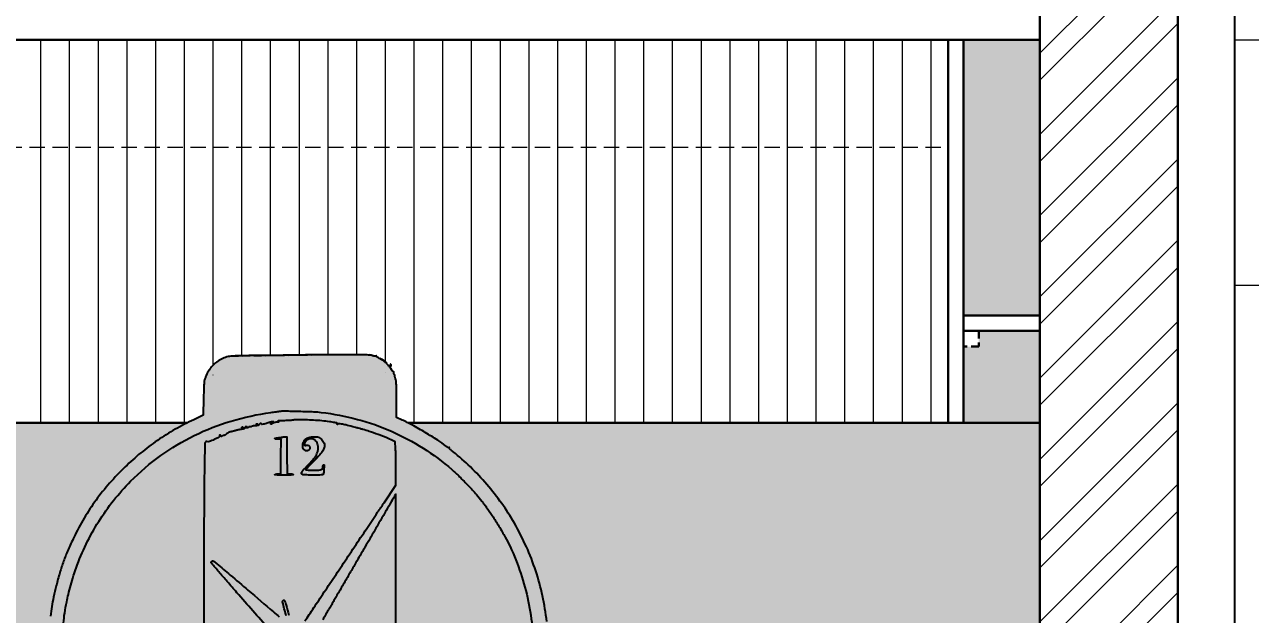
# Model space of a CAD drawing. Header units: millimetres. Extents: x 35877 to 3066687, y -650199 to -40525.
# Drawn here: x 147644.5 to 147724.6, y -178975.3 to -178936.7 of the extents above; entities that cross this region are included whole.
import ezdxf
from ezdxf import colors
from ezdxf.entities.mleader import LeaderData, LeaderLine
from ezdxf.math import Vec2, Vec3

# ---------------------------------------------------------------- set-up
doc = ezdxf.new("R2010")
doc.units = ezdxf.units.MM
doc.header["$MEASUREMENT"] = 0
doc.header["$PDMODE"] = 35
for name, pattern in [('00 . GROUND FLOOR$0$DASHED', [0.75, 0.5, -0.25]), ('DASHED', [0.75, 0.5, -0.25]), ('DASHEDX2', [1.5, 1, -0.5])]:
    doc.linetypes.add(name, pattern=pattern)
doc.layers.get('Defpoints').update_dxf_attribs({"color": 220})
doc.layers.add('AR HATCH-7', color=7, linetype='Continuous')
doc.layers.add('str coll', color=6, linetype='Continuous')
for name, color, linetype, lineweight in [('dim05', 1, 'Continuous', 13), ('el', 7, 'Continuous', 20), ('FURNITURE', 32, 'Continuous', 9), ('furniture dimensions', 1, 'DASHED', 0), ('wall', 7, 'Continuous', 30), ('XX~SLAB ( BEAM )~ ( DIM )', 7, 'Continuous', 9)]:
    doc.layers.add(name, color=color, linetype=linetype, lineweight=lineweight)
doc.styles.add('century g', font='GOTHIC.TTF')
doc.styles.get("Standard").update_dxf_attribs({"font": 'arial.ttf', "height": 6})
doc.dimstyles.new('Archana', dxfattribs={"dimtxt": 2, "dimasz": 0.75, "dimexe": 0.5, "dimexo": 0.5, "dimgap": 0, "dimtad": 0, "dimzin": 0, "dimdsep": 46, "dimlunit": 4, "dimtxsty": 'century g', "dimblk": 'OBLIQUE', "dimcen": 0, "dimdle": 1, "dimclrd": 256, "dimclre": 256, "dimclrt": 256, "dimadec": 0, "dimazin": 0, "dimtfac": 1, "dimtofl": 0, "dimtmove": 1, "dimatfit": 3, "dimfxl": 1, "dimfxlon": 1, "dimtolj": 1, "dimtzin": 0, "dimlwd": -1, "dimlwe": -1, "dimarcsym": 0})

# ---------------------------------------------------------------- blocks, each defined once
blk = doc.blocks.new('_Oblique')
at = {"layer": 'wall', "color": 0, "lineweight": -2}
blk.add_line((-0.5, -0.5), (0.5, 0.5), dxfattribs=at)
blk = doc.blocks.new('*D418')
at = {"layer": 'Defpoints', "color": 0, "linetype": 'Continuous', "lineweight": 0, "transparency": 16777216}
for p in [(147710.837, -178953.748), (147727.545, -178953.748), (147710.837, -178990.813)]:
    blk.add_point(p, dxfattribs=at)
at = {"layer": 'furniture dimensions', "color": 5, "linetype": 'Continuous', "transparency": 16777216}
for p, q in [((147727.545, -178952.748), (147727.545, -178968.336)), ((147723.545, -178953.748), (147728.045, -178953.748)), ((147727.545, -178991.813), (147727.545, -178976.225))]:
    blk.add_line(p, q, dxfattribs=at)
at = {"layer": 'furniture dimensions', "color": 5, "linetype": 'ByBlock', "transparency": 16777216}
blk.add_line((147723.545, -178990.813), (147728.045, -178990.813), dxfattribs=at)
at = {"layer": 'furniture dimensions', "color": 5, "linetype": 'Continuous', "transparency": 16777216, "xscale": 1.5, "yscale": 1.5, "zscale": 1.5}
for p, rotation in [((147727.545, -178953.748), 90), ((147727.545, -178990.813), 270)]:
    blk.add_blockref('_Oblique', p, dxfattribs=dict(at, rotation=rotation))
at = {"layer": 'furniture dimensions', "linetype": 'Continuous', "lineweight": 0, "transparency": 16777216, "insert": (147727.545, -178972.281), "char_height": 3, "attachment_point": 5, "rotation": 90, "style": 'century g'}
blk.add_mtext('\\A1;3\'-1"', dxfattribs=at)
blk = doc.blocks.new('*D419')
at = {"layer": 'Defpoints', "color": 0, "linetype": 'Continuous', "lineweight": 0, "transparency": 16777216}
for p in [(147710.837, -178937.748), (147727.545, -178937.748), (147710.837, -178953.748)]:
    blk.add_point(p, dxfattribs=at)
at = {"layer": 'furniture dimensions', "color": 5, "linetype": 'Continuous', "transparency": 16777216}
for p, q in [((147727.545, -178936.748), (147727.545, -178942.027)), ((147723.545, -178937.748), (147728.045, -178937.748)), ((147727.545, -178954.748), (147727.545, -178949.469))]:
    blk.add_line(p, q, dxfattribs=at)
at = {"layer": 'furniture dimensions', "color": 5, "linetype": 'ByBlock', "transparency": 16777216}
blk.add_line((147723.545, -178953.748), (147728.045, -178953.748), dxfattribs=at)
at = {"layer": 'furniture dimensions', "color": 5, "linetype": 'Continuous', "transparency": 16777216, "xscale": 1.5, "yscale": 1.5, "zscale": 1.5}
for p, rotation in [((147727.545, -178937.748), 90), ((147727.545, -178953.748), 270)]:
    blk.add_blockref('_Oblique', p, dxfattribs=dict(at, rotation=rotation))
at = {"layer": 'furniture dimensions', "linetype": 'Continuous', "lineweight": 0, "transparency": 16777216, "insert": (147727.545, -178945.748), "char_height": 3, "attachment_point": 5, "rotation": 90, "style": 'century g'}
blk.add_mtext('\\A1;1\'-4"', dxfattribs=at)
blk = doc.blocks.new('*D420')
at = {"layer": 'Defpoints', "color": 0, "linetype": 'Continuous', "lineweight": 0, "transparency": 16777216}
for p in [(147710.837, -178931.748), (147727.545, -178931.748), (147710.837, -178937.748)]:
    blk.add_point(p, dxfattribs=at)
at = {"layer": 'furniture dimensions', "color": 5, "linetype": 'Continuous', "transparency": 16777216}
for p, q in [((147727.545, -178930.748), (147727.545, -178933.135)), ((147723.545, -178931.748), (147728.045, -178931.748)), ((147727.545, -178938.748), (147727.545, -178936.361))]:
    blk.add_line(p, q, dxfattribs=at)
at = {"layer": 'furniture dimensions', "color": 5, "linetype": 'ByBlock', "transparency": 16777216}
blk.add_line((147723.545, -178937.748), (147728.045, -178937.748), dxfattribs=at)
at = {"layer": 'furniture dimensions', "color": 5, "linetype": 'Continuous', "transparency": 16777216, "xscale": 1.5, "yscale": 1.5, "zscale": 1.5}
for p, rotation in [((147727.545, -178931.748), 90), ((147727.545, -178937.748), 270)]:
    blk.add_blockref('_Oblique', p, dxfattribs=dict(at, rotation=rotation))
at = {"layer": 'furniture dimensions', "linetype": 'Continuous', "lineweight": 0, "transparency": 16777216, "insert": (147727.545, -178934.748), "char_height": 3, "attachment_point": 5, "rotation": 90, "style": 'century g'}
blk.add_mtext('\\A1;6"', dxfattribs=at)

msp = doc.modelspace()

# ---------------------------------------------------------------- hatches: boundary and pattern name
at = {"layer": 'AR HATCH-7', "lineweight": 0, "true_color": 0x939598, "transparency": 33554687}
h = msp.add_hatch(dxfattribs=at)
h.set_pattern_fill('ANSI32', color=252, scale=10)
h.set_pattern_definition([(45, (-200.2515, 1360.9796), (-2.65165043, 2.65165043), []), (45, (-198.4837, 1360.9796), (-2.65165043, 2.65165043), [])])
h.paths.add_polyline_path([(147719.837, -178931.748), (147710.837, -178931.748), (147710.837, -179055.748), (147719.837, -179055.748)])
at = {"layer": 'dim05', "lineweight": 0, "true_color": 0xd5d3c0, "transparency": 33554559}
h = msp.add_hatch(dxfattribs=at)
h.set_pattern_fill('ANSI31', color=254, scale=15, angle=45)
h.set_pattern_definition([(90, (-824.398, 1915.5983), (-1.875, 0), [])])
edge = h.paths.add_edge_path()
edge.add_line((147704.837, -178937.748), (147614.862, -178937.748))
edge.add_line((147614.862, -178937.748), (147614.862, -178962.748))
edge.add_line((147614.862, -178962.748), (147655.152, -178962.748))
edge.add_arc((147675.652, -179004.875), 46.85, 114.52898, 115.94927, ccw=False)
edge.add_line((147656.202, -178962.253), (147656.248, -178960.26))
edge.add_arc((147658.301, -178960.436), 2.06, 98.04327, 175.11248, ccw=False)
edge.add_line((147658.013, -178958.396), (147666.816, -178958.27))
edge.add_arc((147666.774, -178960.309), 2.039, 4.7833, 88.8227, ccw=False)
edge.add_line((147668.807, -178960.139), (147668.833, -178962.398))
edge.add_arc((147662.148, -178977.81), 16.799, 63.71132, 66.55032, ccw=False)
edge.add_line((147669.588, -178962.748), (147704.837, -178962.748))
edge.add_line((147704.837, -178962.748), (147704.837, -178937.748))
at = {"layer": 'FURNITURE', "lineweight": 0, "true_color": 0xf1e8df, "transparency": 33554505}
h = msp.add_hatch(color=254, dxfattribs=at)
h.dxf.hatch_style = 1
h.paths.add_polyline_path([(147710.837, -178937.748), (147705.837, -178937.748), (147705.837, -178955.748), (147710.837, -178955.748)])
h.paths.add_polyline_path([(147710.837, -178956.748), (147706.838, -178956.748), (147706.838, -178957.762), (147705.837, -178957.762), (147705.837, -178962.748), (147710.837, -178962.748)])
at = {"layer": 'FURNITURE', "lineweight": 0, "true_color": 0xc7c8ca, "transparency": 33554505}
h = msp.add_hatch(color=9, dxfattribs=at)
h.dxf.hatch_style = 1
h.paths.add_polyline_path([(147668.755, -178992.644), (147669.008, -178992.536, 0.01482), (147669.379, -178992.366, 0.005108), (147669.905, -178992.099, 0.005228), (147670.439, -178991.814, 0.010917), (147670.847, -178991.579, 0.039372), (147672.922, -178990.086, 0.03906), (147674.745, -178988.281, 0.038964), (147676.269, -178986.212, 0.038873), (147677.454, -178983.93, 0.012106), (147677.639, -178983.462, 0.004809), (147677.872, -178982.811, 0.004139), (147678.086, -178982.175, 0.026443), (147678.186, -178981.807, -0.001339), (147678.23, -178981.622, -0.000927), (147678.265, -178981.478, -0.001019), (147678.299, -178981.338, 0.013052), (147678.399, -178980.883, 0.005318), (147678.513, -178980.259, 0.005041), (147678.612, -178979.647, 0.019066), (147678.655, -178979.262, 0.006082), (147678.722, -178978.172, 0.013875), (147678.739, -178977.348, 0.015693), (147678.71, -178976.589, 0.010332), (147678.632, -178975.719, 0.02553), (147678.357, -178974.036, 0.026182), (147677.915, -178972.408, 0.026146), (147677.302, -178970.826, 0.024958), (147676.52, -178969.293, 0.02462), (147675.693, -178968.005, 0.022416), (147674.718, -178966.762, 0.022584), (147673.644, -178965.621, 0.026136), (147672.521, -178964.639, -0.013655), (147672.418, -178964.553, -0.02218), (147672.336, -178964.474, -0.025733), (147672.253, -178964.378, -0.051621), (147672.169, -178964.346, -0.032357), (147672.103, -178964.307, -0.021231), (147672.031, -178964.253, 0.027433), (147671.512, -178963.877, 0.008829), (147670.702, -178963.374, 0.009055), (147669.857, -178962.89, 0.020054), (147669.191, -178962.559), (147668.833, -178962.398), (147668.83, -178961.23, 0.002136), (147668.825, -178960.617, 0.009501), (147668.814, -178960.257, 0.015365), (147668.796, -178960.022, 0.059275), (147668.759, -178959.861, -0.037242), (147668.724, -178959.735, -0.033247), (147668.708, -178959.614, 0.027217), (147668.691, -178959.593, -0.258624), (147668.639, -178959.448, 0.236762), (147668.652, -178959.416, 0.122848), (147668.638, -178959.483, -0.099891), (147668.643, -178959.454, 0.014378), (147668.649, -178959.437, -0.05857), (147668.587, -178959.385, -0.031202), (147668.545, -178959.336, -0.018001), (147668.5, -178959.271, 0.011762), (147668.45, -178959.195, 0.008256), (147668.39, -178959.113, 0.008334), (147668.33, -178959.035, 0.019706), (147668.272, -178958.969, -0.058087), (147668.165, -178958.825, 0.403614), (147668.163, -178958.804, -0.440788), (147668.06, -178958.775, 0.119317), (147668.031, -178958.739, 0.012414), (147667.954, -178958.686, 0.014475), (147667.858, -178958.626, 0.015316), (147667.713, -178958.546, -0.051864), (147667.509, -178958.416, -1.03468), (147667.492, -178958.383, -0.209542), (147667.449, -178958.399, -0.0192), (147667.378, -178958.393, -0.020961), (147667.293, -178958.377, -0.016163), (147667.202, -178958.354, 0.053591), (147666.997, -178958.318, 0.011635), (147666.637, -178958.301, 0.00614), (147666.032, -178958.295, 0.000855), (147664.78, -178958.3, 0.00039), (147663.934, -178958.306, 0.000615), (147663.208, -178958.312, 0.000138), (147662.57, -178958.318, 0.03752), (147662.479, -178958.326, -0.00014), (147661.793, -178958.334, -0.0006), (147661.057, -178958.341, -0.00038), (147660.198, -178958.348, 0.001433), (147658.583, -178958.365, 0.020781), (147658.013, -178958.396, 0.056951), (147657.66, -178958.471, 0.048171), (147657.311, -178958.626, 0.039796), (147657.003, -178958.835, 0.047005), (147656.75, -178959.08, 0.045108), (147656.54, -178959.376, 0.032347), (147656.359, -178959.74, 0.034032), (147656.293, -178959.931, 0.041556), (147656.259, -178960.117, 0.017392), (147656.242, -178960.403, 0.001529), (147656.225, -178961.128), (147656.202, -178962.253), (147655.59, -178962.537, 0.020887), (147654.372, -178963.165, 0.020876), (147653.211, -178963.893, 0.020939), (147652.117, -178964.712, 0.021331), (147651.104, -178965.615, 0.020096), (147650.088, -178966.684, 0.022754), (147649.204, -178967.788, 0.022999), (147648.433, -178968.957, 0.02145), (147647.753, -178970.22, 0.010551), (147647.379, -178971.035, 0.015043), (147647.084, -178971.775, 0.015207), (147646.837, -178972.525, 0.011145), (147646.607, -178973.371, 0.006952), (147646.431, -178974.123, 0.013216), (147646.314, -178974.733, 0.012985), (147646.228, -178975.357, 0.006424), (147646.15, -178976.151, 0.026997), (147646.101, -178977.731, 0.025003), (147646.219, -178979.346, 0.024619), (147646.499, -178980.962, 0.024536), (147646.94, -178982.553, 0.044963), (147648.159, -178985.365, 0.046508), (147649.849, -178987.878, 0.046715), (147651.967, -178990.025, 0.046166), (147654.454, -178991.752, 0.004605), (147654.771, -178991.927, 0.007849), (147655.039, -178992.067, 0.006131), (147655.353, -178992.219, 0.001763), (147655.842, -178992.448), (147656.182, -178992.605), (147656.182, -178993.482, 0.002353), (147656.185, -178994.045, 0.021837), (147656.197, -178994.287, 0.041097), (147656.23, -178994.467, 0.02019), (147656.299, -178994.689, 0.014376), (147656.353, -178994.829, 0.011202), (147656.42, -178994.979, 0.011357), (147656.489, -178995.115, 0.026845), (147656.548, -178995.212, 0.038591), (147656.706, -178995.41, 0.025149), (147656.915, -178995.613, 0.025224), (147657.143, -178995.793, 0.040733), (147657.355, -178995.919, 0.051506), (147657.697, -178996.045, 0.038729), (147658.092, -178996.113, 0.016593), (147658.73, -178996.152, 0.001816), (147660.198, -178996.189, 0.00021), (147665.38, -178996.295, 0.007991), (147666.546, -178996.3, 0.038068), (147667.141, -178996.248, 0.076287), (147667.588, -178996.102, 0.045499), (147667.926, -178995.89, 0.050905), (147668.207, -178995.627, 0.049524), (147668.434, -178995.307, 0.039329), (147668.615, -178994.923, 0.030405), (147668.675, -178994.73, 0.036318), (147668.707, -178994.542, 0.017344), (147668.724, -178994.265, 0.002024), (147668.737, -178993.646)])
h = msp.add_hatch(color=9, dxfattribs=at)
h.dxf.hatch_style = 1
h.paths.add_polyline_path([(147675.199, -178986.038, 0.024562), (147675.99, -178984.677, 0.024699), (147676.642, -178983.247, 0.02416), (147677.162, -178981.73, 0.021373), (147677.557, -178980.106, 0.007235), (147677.649, -178979.61, 0.017687), (147677.698, -178979.241, 0.013731), (147677.727, -178978.82, 0.002948), (147677.753, -178978.088, 0.029259), (147677.699, -178976.217, 0.029647), (147677.428, -178974.38, 0.029591), (147676.939, -178972.577, 0.028515), (147676.237, -178970.823, 0.016536), (147675.926, -178970.213, 0.009357), (147675.511, -178969.493, 0.009363), (147675.072, -178968.794, 0.017397), (147674.686, -178968.246, -0.000798), (147674.605, -178968.138, -0.00069), (147674.52, -178968.025, -0.001014), (147674.408, -178967.875, 0.02461), (147674.041, -178967.417, 0.008906), (147673.517, -178966.847, 0.009004), (147672.946, -178966.268, 0.01418), (147672.433, -178965.794, 0.037947), (147670.557, -178964.393, 0.038195), (147668.496, -178963.295, 0.037841), (147666.269, -178962.515, 0.035607), (147663.906, -178962.059, 0.019564), (147663.404, -178962.019, 0.003467), (147662.462, -178961.986, 0.002347), (147661.498, -178961.965, 0.044068), (147661.167, -178961.988, -0.000361), (147660.967, -178962.016, -0.000297), (147660.793, -178962.041, -0.000257), (147660.61, -178962.066, 0.038231), (147658.016, -178962.629, 0.041552), (147655.612, -178963.571, 0.042018), (147653.423, -178964.884, 0.041039), (147651.464, -178966.555, 0.027874), (147650.35, -178967.808, 0.027489), (147649.376, -178969.183, 0.027393), (147648.557, -178970.661, 0.027226), (147647.902, -178972.223, 0.011464), (147647.738, -178972.717, 0.00607), (147647.557, -178973.335, 0.006047), (147647.394, -178973.949, 0.013377), (147647.287, -178974.421, 0.010034), (147647.156, -178975.167, 0.015819), (147647.076, -178975.812, 0.014812), (147647.034, -178976.491, 0.007516), (147647.019, -178977.346, 0.003402), (147647.022, -178977.872, 0.004901), (147647.032, -178978.337, 0.005374), (147647.048, -178978.72, 0.017416), (147647.07, -178978.973, 0.029876), (147647.477, -178981.184, 0.035065), (147648.13, -178983.212, 0.035493), (147649.053, -178985.108, 0.032045), (147650.263, -178986.924, 0.043109), (147651.941, -178988.768, 0.04116), (147653.935, -178990.329, 0.040673), (147656.182, -178991.559, 0.039929), (147658.612, -178992.417, 0.018876), (147659.629, -178992.646, 0.018831), (147660.66, -178992.799, 0.018124), (147661.737, -178992.877, 0.014926), (147662.889, -178992.884, 0.024799), (147664.566, -178992.762, 0.02986), (147666.12, -178992.476, 0.029311), (147667.654, -178992, 0.022415), (147669.269, -178991.31, 0.015858), (147670.152, -178990.85, 0.016842), (147670.985, -178990.344, 0.01736), (147671.758, -178989.799, 0.019727), (147672.458, -178989.223, 0.015649), (147673.241, -178988.48, 0.017429), (147673.948, -178987.714, 0.017499), (147674.594, -178986.908, 0.016324)])
at = {"layer": 'FURNITURE', "lineweight": 0, "true_color": 0xf1e8df, "transparency": 33554505}
h = msp.add_hatch(color=254, dxfattribs=at)
h.dxf.hatch_style = 1
h.paths.add_polyline_path([(147710.837, -178978.372), (147678.711, -178978.372, -0.004967), (147678.655, -178979.262, -0.019066), (147678.612, -178979.647, -0.005041), (147678.513, -178980.259, -0.005318), (147678.399, -178980.883, -0.013052), (147678.299, -178981.338, 0.001533), (147678.247, -178981.548, 0.001461), (147678.199, -178981.751, 0.003034), (147678.179, -178981.836, -0.024377), (147678.086, -178982.175, -0.004138), (147677.872, -178982.811, -0.00481), (147677.639, -178983.462, -0.012106), (147677.454, -178983.93, -0.038873), (147676.269, -178986.212, -0.038964), (147674.745, -178988.281, -0.039044), (147672.923, -178990.086, -0.018109), (147671.997, -178990.813), (147710.837, -178990.813)])
h.paths.add_polyline_path([(147710.837, -178962.748), (147669.588, -178962.748, -0.008199), (147669.857, -178962.89, -0.009072), (147670.704, -178963.375, -0.008812), (147671.512, -178963.877, -0.027433), (147672.031, -178964.253, 0.021231), (147672.103, -178964.307, 0.032357), (147672.169, -178964.346, 0.034564), (147672.225, -178964.369, 0.224682), (147672.254, -178964.366, 1.008031), (147672.276, -178964.408, 1.325619), (147672.364, -178964.341, 0.110672), (147672.288, -178964.35, -0.072946), (147672.274, -178964.38, 0.321051), (147672.276, -178964.408, 0.343445), (147672.272, -178964.356, 0.040882), (147672.247, -178964.371, 0.02766), (147672.336, -178964.474, 0.036909), (147672.475, -178964.603, -0.027167), (147673.644, -178965.621, -0.022608), (147674.719, -178966.763, -0.02239), (147675.693, -178968.005, -0.024626), (147676.52, -178969.293, -0.024956), (147677.302, -178970.826, -0.026121), (147677.915, -178972.406, -0.026214), (147678.358, -178974.037, -0.025524), (147678.632, -178975.719, -0.010331), (147678.71, -178976.589, -0.015697), (147678.739, -178977.348, -0.013872), (147678.722, -178978.172, -0.001115), (147678.711, -178978.372), (147710.837, -178978.372)])
h.paths.add_polyline_path([(147647.379, -178971.035, -0.010549), (147647.753, -178970.22, -0.021448), (147648.433, -178968.958, -0.023016), (147649.205, -178967.787, -0.022746), (147650.088, -178966.683, -0.020088), (147651.103, -178965.615, -0.021359), (147652.119, -178964.711, -0.020933), (147653.212, -178963.892, -0.020859), (147654.372, -178963.165, -0.013474), (147655.152, -178962.748), (147614.862, -178962.748), (147614.862, -178990.813), (147652.982, -178990.813, -0.019551), (147651.967, -178990.025, -0.046778), (147649.847, -178987.875, -0.046451), (147648.159, -178985.365, -0.044946), (147646.941, -178982.554, -0.024485), (147646.5, -178980.966, -0.024674), (147646.219, -178979.347, -0.025016), (147646.101, -178977.731, -0.027), (147646.15, -178976.151, -0.006424), (147646.228, -178975.357, -0.012977), (147646.314, -178974.734, -0.013224), (147646.431, -178974.123, -0.006952), (147646.607, -178973.371, -0.011145), (147646.837, -178972.525, -0.015224), (147647.085, -178971.774, -0.015027)])

# ---------------------------------------------------------------- linework, layer by layer
at = {"transparency": 33554687}
for points in [[(147668.77, -178978.17, 0.00018), (147668.779, -178974.033, 0.0003), (147668.784, -178970.554, 0.000005), (147668.786, -178967.401, 0.667236), (147668.777, -178967.398, 0.064985), (147668.763, -178967.416, 0.000055), (147668.475, -178967.908, 0.000596), (147668.155, -178968.458, 0.000365), (147667.778, -178969.107, -0.000159), (147667.383, -178969.789, -0.000183), (147667.006, -178970.439, -0.000164), (147666.685, -178970.991, -0.001051), (147666.522, -178971.27, 0.000819), (147666.225, -178971.776, 0.000347), (147665.829, -178972.456, 0.000336), (147665.396, -178973.202, 0.000368), (147664.977, -178973.927, -0.000415), (147664.814, -178974.209, -0.000484), (147664.659, -178974.476, -0.000427), (147664.527, -178974.702, -0.002932), (147664.461, -178974.813, 0.003219), (147664.391, -178974.932, 0.000289), (147664.216, -178975.232, 0.000376), (147664.008, -178975.59, 0.000294)], [(147678.632, -178975.719, 0.025525), (147678.358, -178974.037, 0.026214), (147677.915, -178972.406, 0.026122), (147677.302, -178970.826, 0.024955), (147676.52, -178969.293, 0.024623), (147675.693, -178968.005, 0.022416), (147674.718, -178966.762, 0.022584), (147673.644, -178965.621, 0.026137), (147672.521, -178964.639, -0.013655), (147672.418, -178964.553, -0.022183), (147672.336, -178964.474, -0.018088), (147672.276, -178964.408, -0.321052), (147672.274, -178964.38, 0.039848), (147672.283, -178964.364, 0.355059), (147672.281, -178964.357, 0.264967), (147672.272, -178964.356, 0.029478), (147672.254, -178964.366, -0.224682), (147672.225, -178964.369, -0.034564), (147672.169, -178964.346, -0.032357), (147672.103, -178964.307, -0.021231), (147672.031, -178964.253, 0.027433), (147671.512, -178963.877, 0.008812), (147670.704, -178963.375, 0.009072), (147669.857, -178962.89, 0.020054), (147669.191, -178962.559), (147668.833, -178962.398), (147668.83, -178961.23, 0.002136), (147668.825, -178960.617, 0.009501), (147668.814, -178960.257, 0.015365), (147668.796, -178960.022, 0.054161), (147668.763, -178959.874, -0.012917), (147668.74, -178959.801, -0.019261), (147668.724, -178959.735, -0.014758), (147668.715, -178959.682, -0.235453), (147668.721, -178959.665, 0.2487), (147668.724, -178959.652, 0.065494), (147668.718, -178959.632, 0.050626), (147668.702, -178959.607, 0.032973), (147668.68, -178959.581, -0.066512), (147668.658, -178959.553, -0.059412), (147668.643, -178959.518, -0.062717), (147668.638, -178959.483, -0.099891), (147668.643, -178959.454, 0.020281), (147668.651, -178959.43, 0.09471), (147668.652, -178959.416, 0.441968), (147668.648, -178959.412, 0.150919), (147668.639, -178959.417, -0.380992), (147668.622, -178959.418, -0.034564), (147668.587, -178959.385, -0.031202), (147668.545, -178959.336, -0.018001), (147668.5, -178959.271, 0.011761), (147668.45, -178959.195, 0.008255), (147668.39, -178959.113, 0.008335), (147668.33, -178959.035, 0.01721), (147668.279, -178958.977, -0.014585), (147668.237, -178958.929, -0.018927), (147668.202, -178958.882, -0.016859), (147668.175, -178958.842, -0.13734), (147668.169, -178958.821, 0.122415), (147668.166, -178958.809, 0.187829), (147668.158, -178958.801, 0.150735), (147668.146, -178958.801, 0.074144), (147668.131, -178958.807, -0.153537), (147668.113, -178958.812, -0.10346), (147668.093, -178958.806, -0.084506), (147668.074, -178958.792, -0.063882), (147668.058, -178958.771, 0.107198), (147668.031, -178958.739, 0.012414), (147667.954, -178958.686, 0.014475), (147667.858, -178958.626, 0.011348), (147667.75, -178958.567, -0.012104), (147667.647, -178958.51, -0.020979), (147667.565, -178958.457, -0.017147), (147667.505, -178958.412, -0.428747), (147667.503, -178958.394, 0.059768), (147667.51, -178958.384, 0.540725), (147667.508, -178958.38, 0.134147), (147667.499, -178958.382, 0.016971), (147667.481, -178958.392, -0.145752), (147667.449, -178958.399, -0.019198), (147667.378, -178958.393, -0.020963), (147667.293, -178958.377, -0.016163), (147667.202, -178958.354, 0.053591), (147666.997, -178958.318, 0.011635), (147666.637, -178958.301, 0.00614), (147666.032, -178958.295, 0.000855), (147664.781, -178958.3, 0.00039), (147663.934, -178958.306, 0.000616), (147663.208, -178958.312, 0.000138), (147662.57, -178958.318, 0.026522), (147662.505, -178958.323, -0.026194), (147662.441, -178958.327, -0.000132), (147661.794, -178958.334, -0.0006), (147661.057, -178958.341, -0.00038), (147660.198, -178958.348, 0.001433), (147658.583, -178958.365, 0.020781), (147658.013, -178958.396, 0.056952), (147657.66, -178958.471, 0.048172), (147657.311, -178958.626, 0.039795), (147657.003, -178958.835, 0.047006), (147656.75, -178959.08, 0.045108), (147656.54, -178959.376, 0.032346), (147656.359, -178959.74, 0.034032), (147656.293, -178959.931, 0.041556), (147656.259, -178960.117, 0.017392), (147656.242, -178960.403, 0.001529), (147656.225, -178961.128), (147656.202, -178962.253), (147655.59, -178962.537, 0.020887), (147654.372, -178963.165, 0.020876), (147653.211, -178963.893, 0.020939), (147652.117, -178964.712, 0.021331), (147651.104, -178965.615, 0.020096), (147650.088, -178966.684, 0.022754), (147649.204, -178967.788, 0.022999), (147648.433, -178968.957, 0.02145), (147647.753, -178970.22, 0.010551), (147647.379, -178971.035, 0.015043), (147647.084, -178971.775, 0.015207), (147646.837, -178972.525, 0.011146), (147646.607, -178973.371, 0.006952), (147646.431, -178974.123, 0.013224), (147646.314, -178974.734, 0.012977), (147646.228, -178975.357, 0.006424)], [(147647.076, -178975.812, -0.015819), (147647.156, -178975.167, -0.010034), (147647.287, -178974.421, -0.013377), (147647.394, -178973.949, -0.006048), (147647.557, -178973.335, -0.006069), (147647.738, -178972.717, -0.011465), (147647.902, -178972.223, -0.027226), (147648.557, -178970.661, -0.027393), (147649.376, -178969.183, -0.027489), (147650.35, -178967.808, -0.027874), (147651.464, -178966.555, -0.041039), (147653.423, -178964.884, -0.042032), (147655.613, -178963.57, -0.041538), (147658.016, -178962.629, -0.03823), (147660.61, -178962.066, 0.000257), (147660.793, -178962.041, 0.000297), (147660.967, -178962.016, 0.000265), (147661.114, -178961.996, 0.001763), (147661.187, -178961.985, -0.041385), (147661.498, -178961.965, -0.002347), (147662.462, -178961.986, -0.003467), (147663.404, -178962.019, -0.019565), (147663.906, -178962.059, -0.035605), (147666.269, -178962.515, -0.037826), (147668.495, -178963.295, -0.038216), (147670.557, -178964.393, -0.037943), (147672.433, -178965.794, -0.01418), (147672.946, -178966.268, -0.008998), (147673.517, -178966.847, -0.008912), (147674.041, -178967.417, -0.023336), (147674.39, -178967.85, 0.002044), (147674.442, -178967.921, 0.000696), (147674.519, -178968.025, 0.000692), (147674.605, -178968.138, 0.000798), (147674.686, -178968.246, -0.017397), (147675.072, -178968.794, -0.009363), (147675.511, -178969.493, -0.009357), (147675.926, -178970.213, -0.016535), (147676.237, -178970.823, -0.028515), (147676.939, -178972.577, -0.029576), (147677.428, -178974.379, -0.02969), (147677.699, -178976.219, -0.029232)], [(147662.841, -178975.673, 0.000346), (147663.12, -178975.257, 0.000041), (147663.741, -178974.331, 0.000049), (147664.478, -178973.23, 0.00004), (147665.267, -178972.053, -0.000059), (147666.078, -178970.84, -0.00006), (147666.887, -178969.634, -0.000058), (147667.59, -178968.584, -0.000245), (147668.013, -178967.955), (147668.787, -178966.802), (147668.787, -178965.829, 0.002448), (147668.785, -178965.424, 0.002324), (147668.779, -178965.013, 0.002305), (147668.771, -178964.649, 0.008201), (147668.76, -178964.415), (147668.733, -178963.974), (147668.565, -178963.891, 0.019275), (147668.181, -178963.72, 0.006724), (147667.617, -178963.503, 0.006787), (147667.044, -178963.3, 0.01765), (147666.625, -178963.174, -0.000392), (147666.516, -178963.146, -0.00011), (147666.346, -178963.101, -0.000111), (147666.154, -178963.05, -0.000117), (147665.965, -178963, 0.004459), (147665.509, -178962.883, 0.018634), (147665.231, -178962.826, 0.024613), (147665.052, -178962.805, 0.274961), (147664.99, -178962.836, -0.035865), (147664.975, -178962.857, -0.373285), (147664.965, -178962.858, -0.232235), (147664.958, -178962.847, -0.020446), (147664.957, -178962.815, 0.041415), (147664.954, -178962.788, 0.068928), (147664.947, -178962.766, 0.101076), (147664.937, -178962.753, 0.237731), (147664.925, -178962.75, -0.074238), (147664.907, -178962.751, -0.012763), (147664.873, -178962.747, -0.013654), (147664.833, -178962.741, -0.011821), (147664.791, -178962.732, 0.026219), (147664.452, -178962.669, 0.008902), (147663.953, -178962.614, 0.008901), (147663.405, -178962.572, 0.010856), (147662.89, -178962.553, 0.002302), (147662.595, -178962.55, 0.003703), (147662.342, -178962.551, 0.000767), (147662.121, -178962.553, 0.195654), (147662.104, -178962.561, -0.181969), (147662.076, -178962.574, -0.001279), (147661.811, -178962.59, -0.004883), (147661.515, -178962.605, -0.003609), (147661.187, -178962.616, 0.010343), (147661.108, -178962.62, 0.084777), (147661.072, -178962.628, 0.433348), (147661.067, -178962.642, 0.132312), (147661.084, -178962.66, -0.023197), (147661.114, -178962.682, -0.409657), (147661.115, -178962.693, -0.220444), (147661.102, -178962.7, -0.011293), (147661.053, -178962.701, 0.013032), (147660.974, -178962.704, 0.044131), (147660.923, -178962.711, 0.034416), (147660.869, -178962.728, 0.005707), (147660.766, -178962.77, -0.005249), (147660.643, -178962.82, -0.171176), (147660.611, -178962.821, -0.572879), (147660.607, -178962.805, -0.012671), (147660.678, -178962.742), (147660.775, -178962.659), (147660.651, -178962.684, 0.01372), (147660.598, -178962.696, 0.010232), (147660.54, -178962.712, 0.010361), (147660.486, -178962.729, 0.023061), (147660.445, -178962.745, -0.039686), (147660.325, -178962.788, -0.023276), (147660.176, -178962.822, -0.014883), (147660.037, -178962.842, -0.447824), (147660.013, -178962.821, 0.293671), (147659.994, -178962.791, 0.161242), (147659.949, -178962.786, 0.103418), (147659.893, -178962.811, 0.109726), (147659.854, -178962.855, -0.112822), (147659.825, -178962.887, -0.069071), (147659.779, -178962.91, -0.05109), (147659.716, -178962.925, -0.024057), (147659.632, -178962.932, 0.018411), (147659.556, -178962.938, 0.017453), (147659.48, -178962.949, 0.017713), (147659.413, -178962.963, 0.05686), (147659.371, -178962.979, -0.037538), (147659.337, -178962.994, -0.035735), (147659.301, -178963.003, -0.037848), (147659.268, -178963.007, -0.094838), (147659.244, -178963.003, 0.092535), (147659.224, -178963, 0.078814), (147659.203, -178963.003, 0.078674), (147659.184, -178963.014, 0.091637), (147659.17, -178963.029, -0.137996), (147659.152, -178963.045, -0.045717), (147659.118, -178963.059, -0.041439), (147659.077, -178963.067, -0.036619), (147659.032, -178963.069, -0.00425), (147658.964, -178963.067, -0.225862), (147658.953, -178963.061, -0.474239), (147658.955, -178963.053, -0.008195), (147659.004, -178963.031, 0.004018), (147659.055, -178963.009, 0.250613), (147659.061, -178963.001, 0.444353), (147659.057, -178962.995, 0.006685), (147659.01, -178962.993, 0.098026), (147658.98, -178962.998, 0.078869), (147658.95, -178963.014, 0.076909), (147658.927, -178963.039, 0.085309), (147658.914, -178963.069, -0.126258), (147658.892, -178963.108, -0.096875), (147658.852, -178963.137, -0.058306), (147658.786, -178963.158, -0.016994), (147658.68, -178963.175, 0.011029), (147658.589, -178963.189, 0.008271), (147658.488, -178963.207, 0.00837), (147658.394, -178963.228, 0.018925), (147658.324, -178963.248, -0.004409), (147658.266, -178963.266, -0.00512), (147658.21, -178963.283, -0.00458), (147658.163, -178963.295, -0.030258), (147658.139, -178963.3, 0.029794), (147658.019, -178963.324, 0.033081), (147657.908, -178963.361, 0.035123), (147657.808, -178963.409, 0.045943), (147657.726, -178963.468, -0.026233), (147657.677, -178963.506, -0.027244), (147657.625, -178963.538, -0.028262), (147657.577, -178963.56, -0.096039), (147657.543, -178963.567, 0.060816), (147657.514, -178963.57, 0.039083), (147657.481, -178963.581, 0.038926), (147657.45, -178963.597, 0.057703), (147657.426, -178963.616, -0.027429), (147657.404, -178963.636, -0.147758), (147657.389, -178963.642, -0.323472), (147657.38, -178963.637, -0.102436), (147657.377, -178963.621, 0.117669), (147657.372, -178963.602, 0.065367), (147657.359, -178963.582, 0.059534), (147657.339, -178963.564, 0.059298), (147657.315, -178963.552, 0.061573), (147657.292, -178963.546, 0.138655), (147657.275, -178963.549, 0.199342), (147657.265, -178963.559, 0.1404), (147657.264, -178963.576, -0.324776), (147657.219, -178963.675, -0.020809), (147656.919, -178963.831, -0.025224), (147656.603, -178963.959, -0.148899), (147656.427, -178963.966, 0.093367), (147656.393, -178963.964, 0.116905), (147656.364, -178963.974, 0.102208), (147656.34, -178963.998, 0.058453), (147656.322, -178964.035, 0.081819), (147656.309, -178964.106, 0.000354), (147656.293, -178964.89, 0.001712), (147656.278, -178965.78, 0.001078), (147656.267, -178966.821, 0.001644), (147656.243, -178971.281, 0.000283), (147656.231, -178979.734, 0.00006), (147656.224, -178989.049, 0.013117)], [(147660.476, -178976.193, -0.000209), (147658.406, -178973.832, -0.000981), (147657.766, -178973.098, -0.00159), (147657.225, -178972.47, -0.000213), (147656.745, -178971.911, -0.122762), (147656.726, -178971.873, -0.100596), (147656.725, -178971.848, -0.058426), (147656.734, -178971.821, -0.054995), (147656.75, -178971.794, -0.060913), (147656.77, -178971.772, -0.109446), (147656.805, -178971.754, -0.126358), (147656.841, -178971.754, -0.077962), (147656.886, -178971.773, -0.021622), (147656.95, -178971.817, -0.015185), (147657.099, -178971.936, -0.000218), (147657.971, -178972.678, -0.000487), (147659.123, -178973.661, -0.000167), (147660.791, -178975.088, 0.001058), (147661.164, -178975.406, 0.001762)], [(147661.618, -178975.337, -0.00542), (147661.497, -178974.88, -0.001496), (147661.386, -178974.435, -0.153023), (147661.39, -178974.372, -0.085654), (147661.403, -178974.351, -0.066259), (147661.422, -178974.334, -0.066039), (147661.445, -178974.322, -0.083741), (147661.469, -178974.318, -0.258349), (147661.499, -178974.335, -0.035194), (147661.534, -178974.4, -0.028554), (147661.571, -178974.499, -0.011744), (147661.611, -178974.638, 0.002359), (147661.787, -178975.294, 0.006177)]]:
    msp.add_lwpolyline(points, format="xyb", dxfattribs=at)
for points in [[(147668.417, -178958.951, 0.088797), (147668.42, -178958.967, 0.053277), (147668.429, -178958.985, 0.051183), (147668.442, -178959.002, 0.061454), (147668.457, -178959.014, 0.1144), (147668.471, -178959.019, 0.32948), (147668.479, -178959.014, 0.155351), (147668.481, -178959, 0.036408), (147668.473, -178958.976, 0.029964), (147668.453, -178958.932, 0.168622), (147668.435, -178958.914, 0.444011), (147668.421, -178958.92, 0.079093)], [(147658.728, -178963.059, 0.051402), (147658.751, -178963.066, 0.05415), (147658.774, -178963.067, 0.060344), (147658.794, -178963.064, 0.126455), (147658.807, -178963.056, 0.296942), (147658.809, -178963.047, 0.208169), (147658.802, -178963.039, 0.077125), (147658.782, -178963.035, 0.028489), (147658.753, -178963.034, 0.018894), (147658.722, -178963.037, 0.168741), (147658.71, -178963.043, 0.470617), (147658.711, -178963.05, 0.054073)], [(147659.676, -178962.853, 0.051402), (147659.698, -178962.86, 0.05415), (147659.721, -178962.861, 0.060344), (147659.741, -178962.858, 0.126455), (147659.755, -178962.85, 0.296942), (147659.757, -178962.841, 0.208169), (147659.749, -178962.833, 0.077125), (147659.729, -178962.829, 0.028489), (147659.701, -178962.828, 0.018894), (147659.67, -178962.831, 0.168741), (147659.658, -178962.837, 0.470617), (147659.658, -178962.844, 0.054073)], [(147661.67, -178964.854), (147661.681, -178966.059), (147661.825, -178966.064, -0.004262), (147661.973, -178966.07, -0.043505), (147662.034, -178966.079, -0.141166), (147662.062, -178966.094, -0.198567), (147662.073, -178966.121, -0.386182), (147662.056, -178966.139, -0.006948), (147661.913, -178966.151, -0.012022), (147661.725, -178966.159, -0.005192), (147661.475, -178966.162, -0.005549), (147661.237, -178966.159, -0.010725), (147661.046, -178966.151, -0.004959), (147660.893, -178966.139, -0.389551), (147660.878, -178966.123, -0.307836), (147660.889, -178966.107, -0.029747), (147660.935, -178966.092, -0.029682), (147660.999, -178966.079, -0.01864), (147661.074, -178966.071), (147661.269, -178966.059), (147661.28, -178964.936), (147661.291, -178963.814), (147661.085, -178963.814, -0.019147), (147660.924, -178963.808, -0.306308), (147660.884, -178963.776, -0.439993), (147660.904, -178963.74, -0.022146), (147661.053, -178963.714, -0.001179), (147661.24, -178963.69, -0.0029), (147661.378, -178963.673, -0.003886), (147661.483, -178963.662, -0.007676), (147661.567, -178963.655), (147661.659, -178963.649)], [(147663.728, -178963.686, -0.075894), (147663.853, -178963.758, -0.048921), (147663.973, -178963.875, -0.049318), (147664.066, -178964.011, -0.084199), (147664.111, -178964.141, -0.102059), (147664.104, -178964.356, -0.079296), (147664.012, -178964.573, -0.046271), (147663.811, -178964.84, -0.011394), (147663.43, -178965.237, 0.002765), (147663.226, -178965.443, 0.00441), (147663.053, -178965.622, 0.001099), (147662.905, -178965.78, 0.190613), (147662.897, -178965.801, 0.391846), (147662.908, -178965.814, 0.003725), (147663.045, -178965.823, 0.009691), (147663.209, -178965.83, 0.005826), (147663.403, -178965.832, 0.008152), (147663.761, -178965.827, 0.076102), (147663.912, -178965.798, 0.19876), (147663.983, -178965.735, 0.112864), (147664.009, -178965.621, -0.038216), (147664.012, -178965.575, -0.041754), (147664.023, -178965.532, -0.045831), (147664.038, -178965.498, -0.129292), (147664.056, -178965.479, -0.589844), (147664.092, -178965.499, -0.011244), (147664.084, -178965.765, -0.011964), (147664.063, -178966.038, -0.173013), (147664.022, -178966.124, -0.183331), (147663.985, -178966.141, -0.005024), (147663.805, -178966.15, -0.009211), (147663.581, -178966.155, -0.004992), (147663.305, -178966.153, -0.001837), (147662.857, -178966.143, -0.032632), (147662.713, -178966.131, -0.134102), (147662.647, -178966.101, -0.187729), (147662.615, -178966.045, -0.169324), (147662.629, -178965.975, -0.034888), (147662.701, -178965.87, -0.021442), (147662.833, -178965.717, -0.004792), (147663.072, -178965.468, 0.005791), (147663.323, -178965.205, 0.022554), (147663.47, -178965.034, 0.035301), (147663.563, -178964.894, 0.040596), (147663.631, -178964.749, 0.022977), (147663.691, -178964.563, 0.054654), (147663.714, -178964.42, 0.061422), (147663.704, -178964.286, 0.03621), (147663.661, -178964.13, 0.037749), (147663.599, -178963.99, 0.071982), (147663.525, -178963.892, 0.083232), (147663.435, -178963.827, 0.068168), (147663.323, -178963.789, 0.101663), (147663.142, -178963.792, 0.097997), (147662.974, -178963.866, 0.105158), (147662.856, -178963.993, 0.136118), (147662.814, -178964.145, 0.053116), (147662.819, -178964.191, 0.220749), (147662.835, -178964.212, 0.154182), (147662.866, -178964.218, 0.023446), (147662.93, -178964.207, -0.117321), (147663.04, -178964.209, -0.144953), (147663.127, -178964.261, -0.155533), (147663.168, -178964.349, -0.139491), (147663.153, -178964.449, -0.095258), (147663.096, -178964.53, -0.123752), (147663.017, -178964.574, -0.122182), (147662.926, -178964.577, -0.091404), (147662.833, -178964.538, -0.185527), (147662.712, -178964.368, -0.123441), (147662.709, -178964.127, -0.106747), (147662.825, -178963.884, -0.113786), (147663.029, -178963.718, -0.07575), (147663.169, -178963.673, -0.027689), (147663.377, -178963.652, -0.027663), (147663.585, -178963.655, -0.076638)]]:
    msp.add_lwpolyline(points, format="xyb", close=True, dxfattribs=at)
at = {"layer": 'el', "color": 251, "linetype": 'DASHEDX2', "true_color": 0x636466, "transparency": 33554559}
msp.add_line((147614.862, -178944.748), (147704.863, -178944.748), dxfattribs=at)
at = {"layer": 'FURNITURE', "lineweight": 30, "transparency": 33554687}
for p, q in [((147704.837, -178962.748), (147704.837, -178937.748)), ((147705.837, -178962.748), (147705.837, -178937.748)), ((147710.837, -178955.748), (147705.837, -178955.748)), ((147710.837, -178956.748), (147705.837, -178956.748)), ((147704.837, -178962.748), (147705.837, -178962.748))]:
    msp.add_line(p, q, dxfattribs=at)
at = {"layer": 'FURNITURE', "color": 252, "lineweight": 25, "true_color": 0x939598, "transparency": 33554687}
msp.add_lwpolyline([(147723.545, -178918.133), (147723.545, -178988.498), (147721.623, -178989.554), (147725.74, -178989.804), (147723.545, -178990.827), (147723.545, -179061.225)], dxfattribs=at)
at = {"layer": 'FURNITURE', "lineweight": 30, "transparency": 33554687}
msp.add_lwpolyline([(147655.152, -178962.748), (147614.862, -178962.748), (147614.862, -178937.748), (147710.837, -178937.748), (147710.837, -178962.748), (147669.588, -178962.748)], dxfattribs=at)
at = {"layer": 'FURNITURE', "color": 3, "linetype": '00 . GROUND FLOOR$0$DASHED', "lineweight": 30, "transparency": 33554687}
msp.add_lwpolyline([(147705.837, -178956.748), (147706.838, -178956.748), (147706.838, -178957.762), (147705.837, -178957.762)], close=True, dxfattribs=at)
at = {"layer": 'furniture dimensions', "color": 18, "lineweight": 0, "true_color": 0x000000, "transparency": 33554687}
msp.add_lwpolyline([(147614.862, -178962.748), (147655.152, -178962.748, -0.006197), (147656.202, -178962.253), (147656.248, -178960.26, -0.349555), (147658.013, -178958.396), (147666.816, -178958.27, -0.384061), (147668.807, -178960.139), (147668.833, -178962.398, -0.012388), (147669.588, -178962.748), (147710.837, -178962.748)], format="xyb", dxfattribs=at)
at = {"layer": 'str coll', "lineweight": 30, "transparency": 33554687}
msp.add_line((147614.862, -178937.748), (147710.837, -178937.748), dxfattribs=at)
at = {"layer": 'XX~SLAB ( BEAM )~ ( DIM )', "lineweight": 30, "transparency": 33554687}
msp.add_lwpolyline([(147710.837, -178931.748), (147719.837, -178931.748), (147719.837, -179055.748), (147710.837, -179055.748)], close=True, dxfattribs=at)

# ---------------------------------------------------------------- dimensions: what is measured, and where the dimension line sits
at = {"layer": 'furniture dimensions', "color": 5, "linetype": 'Continuous', "lineweight": 0, "transparency": 33554687}
for base, p1, p2, picture, middle in [((147727.545, -178931.748), (147710.837, -178937.748), (147710.837, -178931.748), '*D420', (147727.545, -178934.748)), ((147727.545, -178937.748), (147710.837, -178953.748), (147710.837, -178937.748), '*D419', (147727.545, -178945.748)), ((147727.545, -178953.748), (147710.837, -178990.813), (147710.837, -178953.748), '*D418', (147727.545, -178972.281))]:
    dim = msp.add_linear_dim(base=base, p1=p1, p2=p2, angle=90, dimstyle='Archana', override={"dimtxt": 3, "dimasz": 1.5, "dimdec": 0, "dimclrd": 5, "dimclre": 5, "dimfxl": 4}, dxfattribs=at)
    dim.commit()
    dim.dimension.update_dxf_attribs({"geometry": picture, "text_midpoint": middle})

# ---------------------------------------------------------------- leaders
at = {"layer": 'dim05', "color": 1, "lineweight": 0, "transparency": 33554687}
ml = msp.add_multileader_mtext('Standard', dxfattribs=at)
ml.set_content('False ceiling', color=1)
ml.set_leader_properties(color=5)
ml.build(insert=Vec2(0, 0))
ml.multileader.update_dxf_attribs({"text_right_attachment_type": 6, "dogleg_length": 0.36, "arrow_head_size": 2})
ctx = ml.context
ctx.base_point, ctx.char_height, ctx.arrow_head_size, ctx.landing_gap_size, ctx.plane_origin = Vec3(147732.262, -178933.67), 2, 2, 0.09, Vec3(147717.13, -178930.67)
ctx.right_attachment = 6
notes = []
notes.append((ctx, [(0, (1, 1, 0), (147731.902, -178933.67), (1, 0), 0.36, [(0, [(147704.791, -178933.67)], 0, [])])]))
ctx.mtext.insert, ctx.mtext.width, ctx.mtext.flow_direction = Vec3(147732.352, -178932.376), 14.68213, 5
for ctx, leaders in notes:
    for number, flags, end, landing, length, lines in leaders:
        leader = LeaderData()
        leader.index, (leader.has_last_leader_line, leader.has_dogleg_vector, leader.attachment_direction) = number, flags
        leader.last_leader_point, leader.dogleg_vector, leader.dogleg_length = Vec3(end), Vec3(landing), length
        for number, points, colour, breaks in lines:
            line = LeaderLine()
            line.index, line.vertices, line.color, line.breaks = number, Vec3.list(points), colors.encode_raw_color(colour), breaks
            leader.lines.append(line)
        ctx.leaders.append(leader)

doc.saveas('drawing.dxf')
